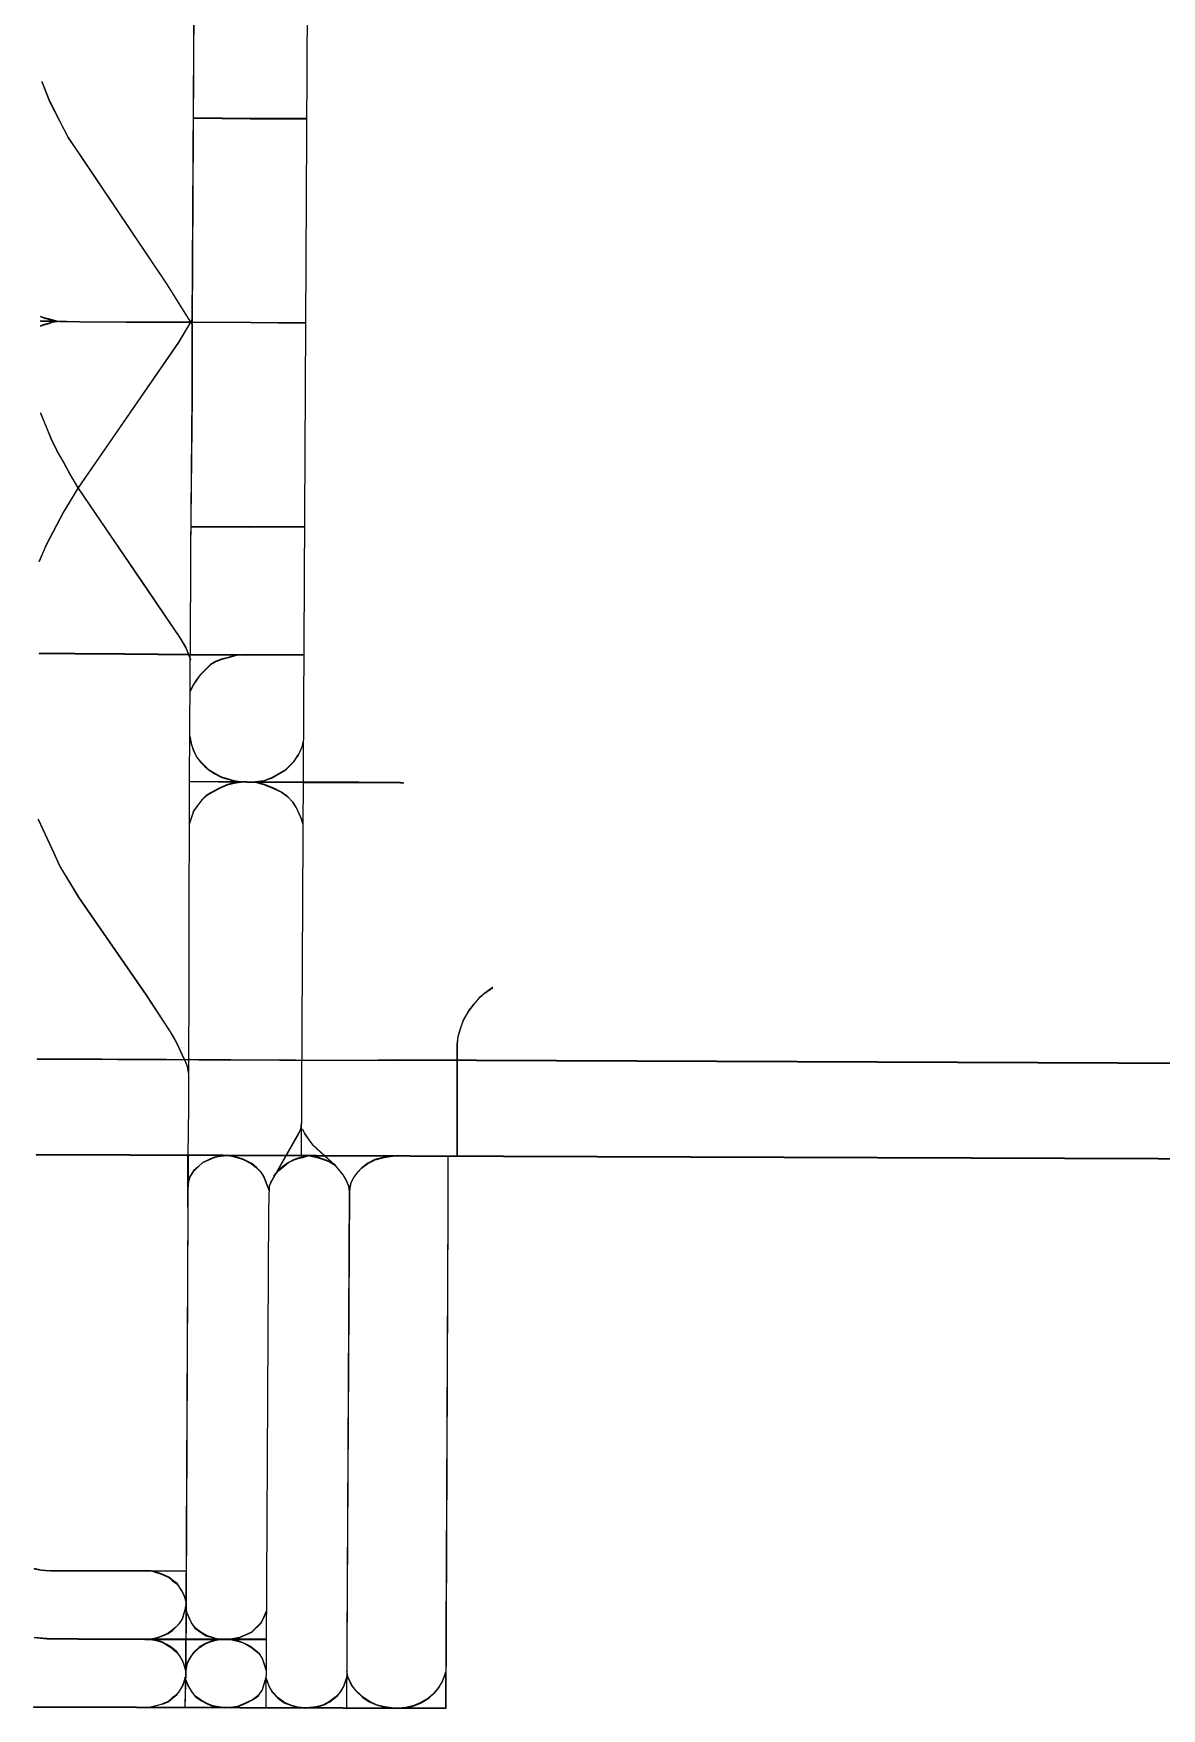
# Model space of a CAD drawing. Extents: x -111941 to -82143, y 25488 to 40303.
# Drawn here: x -100175 to -95743, y 26958 to 33536 of the extents above; entities that cross this region are included whole.
import ezdxf

# ---------------------------------------------------------------- set-up
doc = ezdxf.new("R2010")
doc.units = 0

msp = doc.modelspace()

# ---------------------------------------------------------------- linework, layer by layer
at = {"layer": 'mg_to_dxf', "color": 0}
for points in [[(-99543.01, 33911.55), (-99544.01, 33911.55), (-99552.36, 32401.19), (-99551.36, 32401.19)], [(-99123.61, 29128.51), (-99122.61, 29128.51), (-99097.56, 33901.8), (-99098.56, 33901.81)], [(-100141.62, 33346.57), (-100142.55, 33346.2), (-100111.92, 33269.61), (-100111, 33270.03)], [(-100111, 33270.03), (-100111.92, 33269.61), (-100072.93, 33193.03), (-100072.04, 33193.49)], [(-100072.04, 33193.49), (-100072.93, 33193.03), (-100039.5, 33127.58), (-100038.64, 33128.09)], [(-99546.29, 33204.89), (-99546.3, 33203.89), (-99323.57, 33201.11), (-99323.56, 33202.11)], [(-99323.56, 33202.11), (-99323.57, 33201.11), (-99100.84, 33201.11), (-99100.84, 33202.11)], [(-100038.64, 33128.09), (-100039.5, 33127.58), (-99989.37, 33053.78), (-99988.55, 33054.33)], [(-99988.55, 33054.33), (-99989.37, 33053.78), (-99652.51, 32552.65), (-99651.67, 32553.19)], [(-99651.67, 32553.19), (-99652.51, 32552.65), (-99557.86, 32402.32), (-99557, 32402.84)], [(-100147.47, 32425.32), (-100147.84, 32424.39), (-100133.89, 32418.81), (-100133.58, 32419.76)], [(-100133.57, 32392.36), (-100133.89, 32393.31), (-100147.84, 32387.73), (-100147.47, 32386.81)], [(-100147.64, 32407.26), (-100147.66, 32406.26), (-99994.53, 32403.47), (-99994.52, 32404.47)], [(-100133.58, 32419.76), (-100133.89, 32418.81), (-100117.16, 32414.63), (-100116.9, 32415.59)], [(-100114.1, 32397.93), (-100114.38, 32398.89), (-100133.89, 32393.31), (-100133.57, 32392.36)], [(-100116.9, 32415.59), (-100117.16, 32414.63), (-100097.66, 32409.06), (-100097.42, 32410.03)], [(-100100.22, 32402.09), (-100100.43, 32403.07), (-100114.38, 32398.89), (-100114.1, 32397.93)], [(-100080.76, 32404.87), (-100080.91, 32405.86), (-100100.43, 32403.07), (-100100.22, 32402.09)], [(-100097.42, 32410.03), (-100097.66, 32409.06), (-100078.16, 32404.88), (-100077.95, 32405.85)], [(-99994.52, 32404.47), (-99994.53, 32403.47), (-99810.78, 32402.08), (-99810.78, 32403.08)], [(-99810.78, 32403.08), (-99810.78, 32402.08), (-99551.86, 32402.08), (-99551.86, 32403.08)], [(-99556.99, 32402.34), (-99557.87, 32402.82), (-99605.18, 32323.51), (-99604.34, 32322.97)], [(-99551.41, 32413.49), (-99552.31, 32413.94), (-99557.87, 32402.82), (-99556.99, 32402.34)], [(-99557, 32402.84), (-99557.86, 32402.32), (-99552.29, 32392.59), (-99551.43, 32393.09)], [(-99551.36, 32401.19), (-99552.36, 32401.19), (-99552.36, 32111.65), (-99551.36, 32111.64)], [(-99551.86, 32403.08), (-99551.86, 32402.08), (-99320.79, 32400.69), (-99320.78, 32401.69)], [(-99320.78, 32401.69), (-99320.79, 32400.69), (-99106.41, 32399.3), (-99106.41, 32400.3)], [(-99604.34, 32322.97), (-99605.18, 32323.51), (-100000.52, 31751.38), (-99999.68, 31750.84)], [(-99551.36, 32111.64), (-99552.36, 32111.65), (-99557.93, 31506.11), (-99556.93, 31506.11)], [(-100147.19, 32045.02), (-100148.11, 32044.64), (-100106.35, 31944.4), (-100105.44, 31944.81)], [(-100105.44, 31944.81), (-100106.35, 31944.4), (-100084.06, 31898.43), (-100083.18, 31898.9)], [(-100083.18, 31898.9), (-100084.06, 31898.43), (-100059, 31853.88), (-100058.12, 31854.36)], [(-100058.12, 31854.36), (-100059, 31853.88), (-100031.16, 31802.37), (-100030.29, 31802.86)], [(-100030.29, 31802.86), (-100031.16, 31802.37), (-100000.53, 31750.85), (-99999.67, 31751.36)], [(-99999.68, 31750.84), (-100000.52, 31751.38), (-100059, 31655.31), (-100058.13, 31654.81)], [(-99911.42, 31619.98), (-99910.59, 31620.54), (-99999.68, 31751.39), (-100000.51, 31750.83)], [(-100058.13, 31654.81), (-100059, 31655.31), (-100125.83, 31528.6), (-100124.93, 31528.17)], [(-99727.67, 31351.31), (-99726.84, 31351.88), (-99910.59, 31620.54), (-99911.42, 31619.98)], [(-99557.43, 31599.88), (-99557.43, 31598.88), (-99331.92, 31597.48), (-99331.92, 31598.48)], [(-99331.92, 31598.48), (-99331.92, 31597.48), (-99109.19, 31598.88), (-99109.2, 31599.88)], [(-100124.93, 31528.17), (-100125.83, 31528.6), (-100153.68, 31463.15), (-100152.76, 31462.76)], [(-99556.93, 31506.11), (-99557.93, 31506.11), (-99557.93, 31401.71), (-99556.93, 31401.71)], [(-99556.93, 31401.71), (-99557.93, 31401.71), (-99563.5, 30597.11), (-99562.5, 30597.11)], [(-99599.61, 31162.01), (-99598.77, 31162.55), (-99726.84, 31351.88), (-99727.67, 31351.31)], [(-99577.37, 31124.47), (-99576.47, 31124.91), (-99598.77, 31162.55), (-99599.61, 31162.01)], [(-99566.24, 31096.66), (-99565.32, 31097.04), (-99576.47, 31124.91), (-99577.37, 31124.47)], [(-100153.22, 31102.92), (-100153.23, 31101.92), (-100011.24, 31100.53), (-100011.23, 31101.53)], [(-100011.23, 31101.53), (-100011.24, 31100.53), (-99816.35, 31099.14), (-99816.34, 31100.14)], [(-99816.34, 31100.14), (-99816.35, 31099.14), (-99557.43, 31096.35), (-99557.42, 31097.35)], [(-99557.89, 31077.17), (-99556.97, 31077.56), (-99565.32, 31097.04), (-99566.24, 31096.66)], [(-99557.42, 31097.35), (-99557.43, 31096.35), (-99334.7, 31094.96), (-99334.7, 31095.96)], [(-99479.17, 31057.47), (-99479.78, 31058.28), (-99518.83, 31019.23), (-99518.07, 31018.57)], [(-99459.76, 31068.56), (-99460.21, 31069.46), (-99479.78, 31058.28), (-99479.17, 31057.47)], [(-99437.55, 31078.28), (-99437.88, 31079.23), (-99460.21, 31069.46), (-99459.76, 31068.56)], [(-99409.74, 31085.23), (-99410, 31086.2), (-99437.88, 31079.23), (-99437.55, 31078.28)], [(-99376.32, 31094.98), (-99376.6, 31095.94), (-99410, 31086.2), (-99409.74, 31085.23)], [(-99334.7, 31095.96), (-99334.7, 31094.96), (-99111.97, 31096.35), (-99111.98, 31097.35)], [(-99534.75, 30996.34), (-99535.56, 30996.91), (-99549.52, 30975.99), (-99548.64, 30975.5)], [(-99518.07, 31018.57), (-99518.83, 31019.23), (-99535.56, 30996.91), (-99534.75, 30996.34)], [(-99548.64, 30975.5), (-99549.52, 30975.99), (-99560.67, 30950.89), (-99559.76, 30950.48)], [(-99559.72, 30776.77), (-99560.71, 30776.6), (-99555.13, 30744.54), (-99554.16, 30744.79)], [(-99554.16, 30744.79), (-99555.13, 30744.54), (-99546.76, 30719.42), (-99545.83, 30719.8)], [(-99134.69, 30704.54), (-99133.81, 30704.05), (-99119.85, 30733.37), (-99120.81, 30733.69)], [(-99120.81, 30733.69), (-99119.85, 30733.37), (-99114.27, 30758.48), (-99115.25, 30758.7)], [(-99545.83, 30719.8), (-99546.76, 30719.42), (-99535.58, 30695.68), (-99534.73, 30696.21)], [(-99534.73, 30696.21), (-99535.58, 30695.68), (-99518.82, 30674.73), (-99518.08, 30675.4)], [(-99518.08, 30675.4), (-99518.82, 30674.73), (-99502.09, 30658), (-99501.4, 30658.72)], [(-99501.4, 30658.72), (-99502.09, 30658), (-99485.35, 30642.65), (-99484.74, 30643.45)], [(-99184.67, 30644.84), (-99184.06, 30644.04), (-99153.35, 30674.75), (-99154.13, 30675.38)], [(-99154.13, 30675.38), (-99153.35, 30674.75), (-99133.81, 30704.05), (-99134.69, 30704.54)], [(-99562.5, 30597.11), (-99563.5, 30597.11), (-99566.28, 29319.23), (-99565.28, 29319.22)], [(-99337.49, 30596.61), (-99337.48, 30597.61), (-99562.99, 30599), (-99563, 30598)], [(-99484.74, 30643.45), (-99485.35, 30642.65), (-99463.02, 30628.69), (-99462.53, 30629.56)], [(-99462.53, 30629.56), (-99463.02, 30628.69), (-99435.12, 30614.74), (-99434.74, 30615.67)], [(-99434.74, 30615.67), (-99435.12, 30614.74), (-99412.8, 30607.77), (-99412.52, 30608.73)], [(-99387.49, 30592.45), (-99387.71, 30593.42), (-99412.82, 30586.45), (-99412.49, 30585.5)], [(-99412.52, 30608.73), (-99412.8, 30607.77), (-99387.71, 30600.8), (-99387.49, 30601.78)], [(-99387.49, 30601.78), (-99387.71, 30600.8), (-99362.63, 30596.62), (-99362.46, 30597.6)], [(-99362.46, 30596.62), (-99362.63, 30597.6), (-99387.71, 30593.42), (-99387.49, 30592.45)], [(-99114.76, 30595.22), (-99114.76, 30596.22), (-99337.48, 30597.61), (-99337.49, 30596.61)], [(-99268.05, 30585.5), (-99267.72, 30586.45), (-99303.93, 30597.59), (-99304.23, 30596.63)], [(-99304.14, 30597.61), (-99304.02, 30596.61), (-99270.55, 30600.8), (-99270.79, 30601.78)], [(-99270.79, 30601.78), (-99270.55, 30600.8), (-99239.83, 30611.97), (-99240.26, 30612.88)], [(-99240.26, 30612.88), (-99239.83, 30611.97), (-99184.06, 30644.04), (-99184.67, 30644.84)], [(-98897.61, 30595.22), (-98897.6, 30596.22), (-99114.76, 30596.22), (-99114.76, 30595.22)], [(-98733.38, 30593.83), (-98733.31, 30594.83), (-98897.6, 30596.22), (-98897.61, 30595.22)], [(-98722.27, 30592.44), (-98722.14, 30593.43), (-98733.31, 30594.83), (-98733.38, 30593.83)], [(-99512.51, 30527.17), (-99513.26, 30527.84), (-99546.74, 30483.2), (-99545.84, 30482.73)], [(-99493.1, 30545.2), (-99493.69, 30546.01), (-99513.26, 30527.84), (-99512.51, 30527.17)], [(-99443.06, 30572.99), (-99443.5, 30573.9), (-99493.69, 30546.01), (-99493.1, 30545.2)], [(-99493.1, 30545.2), (-99493.69, 30546.01), (-99493.69, 30546.01), (-99493.1, 30545.2)], [(-99412.49, 30585.5), (-99412.82, 30586.45), (-99443.5, 30573.9), (-99443.06, 30572.99)], [(-99231.89, 30571.6), (-99231.49, 30572.51), (-99267.72, 30586.45), (-99268.05, 30585.5)], [(-99201.33, 30556.31), (-99200.81, 30557.17), (-99231.49, 30572.51), (-99231.89, 30571.6)], [(-99176.34, 30538.27), (-99175.68, 30539.02), (-99200.81, 30557.17), (-99201.33, 30556.31)], [(-99156.92, 30517.46), (-99156.12, 30518.07), (-99175.68, 30539.02), (-99176.34, 30538.27)], [(-99545.84, 30482.73), (-99546.74, 30483.2), (-99555.12, 30456.67), (-99554.17, 30456.36)], [(-99143.04, 30495.25), (-99142.16, 30495.73), (-99156.12, 30518.07), (-99156.92, 30517.46)], [(-99131.92, 30471.62), (-99131.01, 30472.03), (-99142.16, 30495.73), (-99143.04, 30495.25)], [(-99123.58, 30452.17), (-99122.64, 30452.51), (-99131.01, 30472.03), (-99131.92, 30471.62)], [(-100095.21, 30317.1), (-100094.3, 30317.52), (-100155.55, 30449.76), (-100156.46, 30449.34)], [(-99554.17, 30456.36), (-99555.12, 30456.67), (-99563.47, 30430.22), (-99562.52, 30429.92)], [(-99118.02, 30434.1), (-99117.07, 30434.39), (-99122.64, 30452.51), (-99123.58, 30452.17)], [(-100072.93, 30266.97), (-100072.04, 30267.43), (-100094.3, 30317.52), (-100095.21, 30317.1)], [(-99997.73, 30143.03), (-99996.89, 30143.58), (-100072.04, 30267.43), (-100072.93, 30266.97)], [(-99733.24, 29760.22), (-99732.41, 29760.78), (-99996.89, 30143.58), (-99997.73, 30143.03)], [(-99638.59, 29615.46), (-99637.74, 29615.99), (-99732.41, 29760.78), (-99733.24, 29760.22)], [(-98423.96, 29747.61), (-98424.67, 29748.32), (-98444.19, 29726.01), (-98443.41, 29725.38)], [(-98401.73, 29767.07), (-98402.35, 29767.85), (-98424.67, 29748.32), (-98423.96, 29747.61)], [(-98371.12, 29789.33), (-98371.71, 29790.13), (-98402.35, 29767.85), (-98401.73, 29767.07)], [(-98465.66, 29696.18), (-98466.49, 29696.74), (-98485.99, 29663.31), (-98485.13, 29662.8)], [(-98443.41, 29725.38), (-98444.19, 29726.01), (-98466.49, 29696.74), (-98465.66, 29696.18)], [(-99627.46, 29597.38), (-99626.6, 29597.88), (-99637.74, 29615.99), (-99638.59, 29615.46)], [(-98496.22, 29630.88), (-98497.17, 29631.2), (-98508.33, 29597.73), (-98507.34, 29597.53)], [(-98485.56, 29663.05, 0.5), (-98485.56, 29663.05, -0.5), (-98497.17, 29631.2), (-98496.22, 29630.88)], [(-98485.13, 29662.8), (-98485.99, 29663.31), (-98485.56, 29663.05, -0.5), (-98485.56, 29663.05, 0.5)], [(-99613.56, 29572.34), (-99612.66, 29572.8), (-99626.6, 29597.88), (-99627.46, 29597.38)], [(-99582.94, 29506.94), (-99582.03, 29507.35), (-99612.66, 29572.8), (-99613.56, 29572.34)], [(-98507.34, 29597.53), (-98508.33, 29597.73), (-98511.12, 29567.03), (-98510.12, 29566.98)], [(-98510.12, 29566.98), (-98511.12, 29567.03), (-98511.12, 29312.26), (-98510.12, 29312.26)], [(-98892.03, 29502.47), (-98892.04, 29503.47), (-100161.57, 29509.04), (-100161.57, 29508.04)], [(-99577.38, 29494.43), (-99576.45, 29494.81), (-99582.03, 29507.35), (-99582.94, 29506.94)], [(-99571.83, 29479.17), (-99570.86, 29479.44), (-99576.45, 29494.81), (-99577.38, 29494.43)], [(-99566.27, 29448.59), (-99565.29, 29448.77), (-99570.86, 29479.44), (-99571.83, 29479.17)], [(-98750.05, 29503.86), (-98750.05, 29504.86), (-98892.04, 29503.47), (-98892.03, 29502.47)], [(-94969.28, 29488.55), (-94969.27, 29489.55), (-98750.05, 29504.86), (-98750.05, 29503.86)], [(-99565.28, 29319.22), (-99566.28, 29319.23), (-99569.07, 29129.91), (-99568.07, 29129.9)], [(-98511.12, 29125.73), (-98510.12, 29125.73), (-98510.12, 29312.26), (-98511.12, 29312.26)], [(-99125.41, 29231.37), (-99126.38, 29231.67), (-99140.26, 29205.31), (-99139.38, 29204.83)], [(-99122.62, 29256.52), (-99123.61, 29256.63), (-99126.38, 29231.67), (-99125.41, 29231.37)], [(-99117.1, 29231.75), (-99117.99, 29231.3), (-99109.62, 29214.56), (-99108.76, 29215.08)], [(-99108.76, 29215.08), (-99109.62, 29214.56), (-99092.9, 29190.86), (-99092.08, 29191.44)], [(-99139.38, 29204.83), (-99140.26, 29205.31), (-99232.13, 29043.85), (-99231.26, 29043.35)], [(-99092.08, 29191.44), (-99092.9, 29190.86), (-99078.94, 29171.33), (-99078.19, 29172)], [(-99078.19, 29172), (-99078.94, 29171.33), (-99031.58, 29128.14), (-99030.9, 29128.88)], [(-94654.68, 29112.7), (-94654.67, 29113.7), (-100164.35, 29133.19), (-100164.36, 29132.19)], [(-99568.57, 28926.67, 0.5), (-99568.57, 28926.67, -0.5), (-99569.07, 29129.91), (-99568.07, 29129.9)], [(-99526.46, 29086.38), (-99527.14, 29087.12), (-99546.68, 29068.98), (-99545.9, 29068.33)], [(-99509.82, 29101.64), (-99510.38, 29102.48), (-99527.14, 29087.12), (-99526.46, 29086.38)], [(-99468.17, 29121.08), (-99468.51, 29122.03), (-99510.38, 29102.48), (-99509.82, 29101.64)], [(-99451.54, 29125.24), (-99451.73, 29126.22), (-99468.51, 29122.03), (-99468.17, 29121.08)], [(-99429.3, 29128.02), (-99429.42, 29129.01), (-99451.73, 29126.22), (-99451.54, 29125.24)], [(-99396.04, 29126.63), (-99395.86, 29127.61), (-99415.37, 29130.4), (-99415.51, 29129.41)], [(-99376.6, 29122.46), (-99376.33, 29123.43), (-99395.86, 29127.61), (-99396.04, 29126.63)], [(-99351.6, 29114.13), (-99351.22, 29115.05), (-99376.33, 29123.43), (-99376.6, 29122.46)], [(-99318.28, 29097.47), (-99317.72, 29098.31), (-99351.22, 29115.05), (-99351.6, 29114.13)], [(-99298.85, 29080.82), (-99298.17, 29081.55), (-99317.72, 29098.31), (-99318.28, 29097.47)], [(-99282.19, 29064.16), (-99281.42, 29064.8), (-99298.17, 29081.55), (-99298.85, 29080.82)], [(-99189.62, 29089.14), (-99190.24, 29089.93), (-99212.55, 29071.8), (-99211.86, 29071.08)], [(-99172.96, 29101.64), (-99173.49, 29102.49), (-99190.24, 29089.93), (-99189.62, 29089.14)], [(-99150.76, 29112.74), (-99151.15, 29113.66), (-99173.49, 29102.49), (-99172.96, 29101.64)], [(-99131.33, 29119.68), (-99131.6, 29120.64), (-99151.15, 29113.66), (-99150.76, 29112.74)], [(-99117.43, 29122.46), (-99117.66, 29123.43), (-99131.6, 29120.64), (-99131.33, 29119.68)], [(-99122.61, 29128.51), (-99123.61, 29128.51), (-99123.61, 29121.55), (-99122.61, 29121.55)], [(-99097.92, 29128.03), (-99098.19, 29128.99), (-99117.66, 29123.43), (-99117.43, 29122.46)], [(-99078.66, 29125.24), (-99078.47, 29126.22), (-99092.39, 29129), (-99092.59, 29128.02)], [(-99056.43, 29121.07), (-99056.16, 29122.04), (-99078.47, 29126.22), (-99078.66, 29125.24)], [(-99036.98, 29114.12), (-99036.64, 29115.06), (-99056.16, 29122.04), (-99056.43, 29121.07)], [(-99025.85, 29109.95), (-99025.49, 29110.88), (-99036.64, 29115.06), (-99036.98, 29114.12)], [(-99030.9, 29128.88), (-99031.58, 29128.14), (-98992.6, 29091.95), (-98991.92, 29092.69)], [(-99011.97, 29104.4), (-99011.53, 29105.3), (-99025.49, 29110.88), (-99025.85, 29109.95)], [(-98992.59, 29093.32), (-98991.94, 29094.1), (-99011.53, 29105.3), (-99011.97, 29104.4)], [(-98978.73, 29076.69), (-98977.96, 29077.33), (-98991.94, 29094.1), (-98992.59, 29093.32)], [(-98959.27, 29053.06), (-98958.44, 29053.63), (-98977.96, 29077.33), (-98978.73, 29076.69)], [(-98886.14, 29079.42), (-98886.8, 29080.17), (-98900.77, 29066.2), (-98900.01, 29065.54)], [(-98861.14, 29098.85), (-98861.68, 29099.7), (-98886.8, 29080.17), (-98886.14, 29079.42)], [(-98833.39, 29112.73), (-98833.75, 29113.67), (-98861.68, 29099.7), (-98861.14, 29098.85)], [(-98797.28, 29122.45), (-98797.47, 29123.44), (-98833.75, 29113.67), (-98833.39, 29112.73)], [(-98763.91, 29126.62), (-98764.03, 29127.62), (-98797.47, 29123.44), (-98797.28, 29122.45)], [(-98547.31, 28921.1), (-98546.31, 28921.1), (-98546.31, 29125.73), (-98547.31, 29125.73)], [(-99565.29, 29029.57), (-99566.27, 29029.78), (-99569.06, 28999.1), (-99568.07, 28999.01)], [(-99559.76, 29046.17), (-99560.67, 29046.6), (-99566.27, 29029.78), (-99565.29, 29029.57)], [(-99545.9, 29068.33), (-99546.68, 29068.98), (-99560.67, 29046.6), (-99559.76, 29046.17)], [(-99271.12, 29047.54), (-99270.22, 29048.01), (-99281.42, 29064.8), (-99282.19, 29064.16)], [(-99248.86, 28990.52), (-99247.93, 28990.88), (-99270.22, 29048.01), (-99271.12, 29047.54)], [(-99242.37, 29023.9), (-99243.28, 29024.32), (-99248.89, 29008.89), (-99247.9, 29008.7)], [(-99231.26, 29043.35), (-99232.13, 29043.85), (-99243.28, 29024.32), (-99242.37, 29023.9)], [(-99211.86, 29071.08), (-99212.55, 29071.8), (-99232.07, 29049.5), (-99231.32, 29048.84)], [(-98948.16, 29033.63), (-98947.27, 29034.08), (-98958.44, 29053.63), (-98959.27, 29053.06)], [(-98937.07, 29008.66), (-98936.09, 29008.93), (-98947.27, 29034.08), (-98948.16, 29033.63)], [(-98927.75, 29022.55), (-98928.71, 29022.88), (-98931.51, 29007.49), (-98930.52, 29007.32)], [(-98916.67, 29043.33), (-98917.52, 29043.87), (-98928.71, 29022.88), (-98927.75, 29022.55)], [(-98900.01, 29065.54), (-98900.77, 29066.2), (-98917.52, 29043.87), (-98916.67, 29043.33)], [(-99247.9, 29008.7), (-99248.89, 29008.89), (-99251.68, 28914.15), (-99250.68, 28914.13)], [(-98933.3, 28989.27), (-98934.3, 28989.35), (-98945.43, 26958.33), (-98944.43, 26958.32)], [(-98934.29, 28986.46), (-98933.3, 28986.59), (-98936.09, 29008.93), (-98937.07, 29008.66)], [(-98930.52, 29007.32), (-98931.51, 29007.49), (-98934.3, 28989.35), (-98933.3, 28989.27)], [(-99568.07, 28926.66), (-99569.07, 28926.67), (-99577.42, 27100.32), (-99576.42, 27100.31)], [(-99568.07, 28926.66), (-99569.07, 28926.67), (-99568.57, 28926.67, -0.5), (-99568.57, 28926.67, 0.5)], [(-99250.68, 28914.13), (-99251.68, 28914.15), (-99262.82, 26961.11), (-99261.82, 26961.11)], [(-98555.66, 26958.83), (-98554.66, 26957.83), (-98546.31, 28921.1), (-98547.31, 28921.1)], [(-100144.94, 27500.73), (-100144.8, 27501.72), (-100172.61, 27507.28), (-100172.81, 27506.3)], [(-100144.94, 27500.73), (-100144.8, 27501.72), (-100144.8, 27501.72), (-100144.94, 27500.73)], [(-100128.2, 27499.33), (-100128.13, 27500.33), (-100144.8, 27501.72), (-100144.94, 27500.73)], [(-100108.69, 27497.94), (-100108.66, 27498.94), (-100128.13, 27500.33), (-100128.2, 27499.33)], [(-99713.4, 27497.94), (-99713.28, 27498.94), (-100108.66, 27498.94), (-100108.69, 27497.94)], [(-99696.77, 27493.78), (-99696.49, 27494.74), (-99713.28, 27498.94), (-99713.4, 27497.94)], [(-99713.33, 27498.94), (-99713.34, 27497.94), (-99576.92, 27496.55), (-99576.91, 27497.55)], [(-99680.1, 27488.22), (-99679.75, 27489.16), (-99696.49, 27494.74), (-99696.77, 27493.78)], [(-99663.42, 27481.27), (-99663.03, 27482.19), (-99679.75, 27489.16), (-99680.1, 27488.22)], [(-99644.01, 27472.95), (-99643.46, 27473.81), (-99663.03, 27482.19), (-99663.42, 27481.27)], [(-99630.13, 27460.46), (-99629.5, 27461.24), (-99643.46, 27473.81), (-99644.01, 27472.95)], [(-99610.69, 27446.58), (-99609.96, 27447.29), (-99629.5, 27461.24), (-99630.13, 27460.46)], [(-99602.4, 27434.14), (-99601.55, 27434.67), (-99609.96, 27447.29), (-99610.69, 27446.58)], [(-99594.06, 27420.24), (-99593.19, 27420.73), (-99601.55, 27434.67), (-99602.4, 27434.14)], [(-99582.95, 27399.41), (-99582.02, 27399.79), (-99593.19, 27420.73), (-99594.06, 27420.24)], [(-99577.4, 27379.98), (-99576.44, 27380.25), (-99582.02, 27399.79), (-99582.95, 27399.41)], [(-99602.37, 27292.72), (-99601.58, 27292.11), (-99590.38, 27308.9), (-99591.29, 27309.34)], [(-99591.29, 27309.34), (-99590.38, 27308.9), (-99579.22, 27345.17), (-99580.18, 27345.46)], [(-99580.18, 27345.46), (-99579.22, 27345.17), (-99579.22, 27345.17), (-99580.18, 27345.46)], [(-99579.7, 27345.31, 0.5), (-99579.7, 27345.31, -0.5), (-99579.22, 27345.17), (-99580.18, 27345.46)], [(-99579.7, 27345.31, 0.5), (-99579.7, 27345.31, -0.5), (-99576.43, 27360.54), (-99577.41, 27360.72)], [(-99576.42, 27362.07), (-99577.41, 27361.96), (-99574.62, 27336.83), (-99573.64, 27337.09)], [(-99573.64, 27337.09), (-99574.62, 27336.83), (-99566.24, 27317.27), (-99565.32, 27317.68)], [(-99565.32, 27317.68), (-99566.24, 27317.27), (-99555.08, 27293.55), (-99554.21, 27294.06)], [(-99282.21, 27294.11), (-99281.4, 27293.51), (-99270.22, 27314.48), (-99271.12, 27314.9)], [(-99271.12, 27314.9), (-99270.22, 27314.48), (-99259.07, 27342.34), (-99260, 27342.72)], [(-100172.67, 27237.23), (-100172.75, 27236.24), (-100122.62, 27232.06), (-100122.57, 27233.06)], [(-99707.86, 27231.66), (-99707.68, 27230.67), (-99685.35, 27236.26), (-99685.64, 27237.21)], [(-99685.64, 27237.21), (-99685.35, 27236.26), (-99663.02, 27244.63), (-99663.42, 27245.55)], [(-99663.42, 27245.55), (-99663.02, 27244.63), (-99646.27, 27253.01), (-99646.77, 27253.87)], [(-99646.77, 27253.87), (-99646.27, 27253.01), (-99629.51, 27264.18), (-99630.12, 27264.97)], [(-99630.12, 27264.97), (-99629.51, 27264.18), (-99615.54, 27276.75), (-99616.25, 27277.46)], [(-99616.25, 27277.46), (-99615.54, 27276.75), (-99601.58, 27292.11), (-99602.37, 27292.72)], [(-99554.21, 27294.06), (-99555.08, 27293.55), (-99541.09, 27273.97), (-99540.36, 27274.67)], [(-99540.36, 27274.67), (-99541.09, 27273.97), (-99518.73, 27257.2), (-99518.17, 27258.03)], [(-99518.17, 27258.03), (-99518.73, 27257.2), (-99496.39, 27243.23), (-99495.97, 27244.16)], [(-99495.97, 27244.16), (-99496.39, 27243.23), (-99463.27, 27233.58), (-99462.27, 27234.33)], [(-99401.62, 27230.27), (-99401.43, 27229.28), (-99365.18, 27236.25), (-99365.48, 27237.22)], [(-99365.48, 27237.22), (-99365.18, 27236.25), (-99317.71, 27257.2), (-99318.29, 27258.03)], [(-99318.29, 27258.03), (-99317.71, 27257.2), (-99281.4, 27293.51), (-99282.21, 27294.11)], [(-100122.57, 27233.06), (-100122.62, 27232.06), (-100000.1, 27230.67), (-100000.09, 27231.67)], [(-100000.09, 27231.67), (-100000.1, 27230.67), (-99738.39, 27229.27), (-99738.39, 27230.27)], [(-99738.39, 27230.27), (-99738.39, 27229.27), (-99576.92, 27229.27), (-99576.92, 27230.27)], [(-99718.97, 27230.27), (-99718.84, 27229.28), (-99707.68, 27230.67), (-99707.86, 27231.66)], [(-99693.97, 27225.11), (-99693.73, 27226.08), (-99716.03, 27230.27), (-99716.21, 27229.28)], [(-99671.76, 27218.17), (-99671.39, 27219.1), (-99693.73, 27226.08), (-99693.97, 27225.11)], [(-99652.33, 27208.46), (-99651.84, 27209.33), (-99671.39, 27219.1), (-99671.76, 27218.17)], [(-99632.9, 27195.96), (-99632.3, 27196.77), (-99651.84, 27209.33), (-99652.33, 27208.46)], [(-99613.47, 27179.32), (-99612.75, 27180.01), (-99632.3, 27196.77), (-99632.9, 27195.96)], [(-99599.61, 27161.29), (-99598.77, 27161.84), (-99612.75, 27180.01), (-99613.47, 27179.32)], [(-99576.92, 27230.27), (-99576.92, 27229.27), (-99418.23, 27229.27), (-99418.23, 27230.27)], [(-99545.91, 27176.55), (-99546.68, 27177.2), (-99560.64, 27156.26), (-99559.79, 27155.73)], [(-99523.72, 27197.36), (-99524.32, 27198.16), (-99546.68, 27177.2), (-99545.91, 27176.55)], [(-99498.74, 27212.62), (-99499.18, 27213.52), (-99524.32, 27198.16), (-99523.72, 27197.36)], [(-99476.53, 27220.95), (-99476.85, 27221.9), (-99499.18, 27213.52), (-99498.74, 27212.62)], [(-99457.09, 27226.5), (-99457.31, 27227.48), (-99476.85, 27221.9), (-99476.53, 27220.95)], [(-99462.27, 27234.33), (-99463.27, 27233.58), (-99463.27, 27232.12), (-99462.27, 27233)], [(-99462.27, 27233), (-99463.27, 27232.12), (-99440.56, 27229.28), (-99440.44, 27230.27)], [(-99440.42, 27229.28), (-99440.58, 27230.27), (-99457.31, 27227.48), (-99457.09, 27226.5)], [(-99440.44, 27230.27), (-99440.56, 27229.28), (-99440.5, 27229.77, -0.5), (-99440.5, 27229.77, 0.5)], [(-99259.53, 27229.27), (-99259.53, 27230.27), (-99418.23, 27230.27), (-99418.23, 27229.27)], [(-99368.25, 27220.94), (-99367.97, 27221.9), (-99401.4, 27230.26), (-99401.64, 27229.29)], [(-99351.6, 27215.39), (-99351.22, 27216.32), (-99367.97, 27221.9), (-99368.25, 27220.94)], [(-99334.94, 27207.06), (-99334.46, 27207.94), (-99351.22, 27216.32), (-99351.6, 27215.39)], [(-99318.28, 27197.34), (-99317.71, 27198.17), (-99334.46, 27207.94), (-99334.94, 27207.06)], [(-99304.39, 27186.23), (-99303.76, 27187.01), (-99317.71, 27198.17), (-99318.28, 27197.34)], [(-99287.76, 27172.37), (-99286.99, 27173.03), (-99303.76, 27187.01), (-99304.39, 27186.23)], [(-99276.69, 27154.39), (-99275.78, 27154.82), (-99286.99, 27173.03), (-99287.76, 27172.37)], [(-99591.29, 27146.03), (-99590.39, 27146.47), (-99598.77, 27161.84), (-99599.61, 27161.29)], [(-99585.74, 27133.55), (-99584.8, 27133.9), (-99590.39, 27146.47), (-99591.29, 27146.03)], [(-99577.4, 27105.74), (-99576.44, 27106.03), (-99584.8, 27133.9), (-99585.74, 27133.55)], [(-99570.87, 27136.33), (-99571.82, 27136.68), (-99577.41, 27107.37), (-99576.43, 27107.18)], [(-99559.79, 27155.73), (-99560.64, 27156.26), (-99571.82, 27136.68), (-99570.87, 27136.33)], [(-99268.36, 27129.4), (-99267.41, 27129.69), (-99275.78, 27154.82), (-99276.69, 27154.39)], [(-99262.8, 27108.54), (-99261.83, 27108.8), (-99267.41, 27129.69), (-99268.36, 27129.4)], [(-99587.6, 27049.99), (-99588.51, 27050.41), (-99602.39, 27026.81), (-99601.56, 27026.26)], [(-99579.2, 27075.18), (-99580.2, 27075.34), (-99588.51, 27050.41), (-99587.6, 27049.99)], [(-99576.42, 27100.31), (-99577.42, 27100.32), (-99580.2, 26961.12), (-99579.2, 26961.1)], [(-99579.2, 27075.33), (-99580.2, 27080.76), (-99580.2, 27075.34), (-99579.2, 27075.18)], [(-99569.02, 27048.59), (-99568.11, 27049.03), (-99580.2, 27080.76), (-99579.2, 27075.33)], [(-99552.27, 27020.68), (-99551.45, 27021.26), (-99568.11, 27049.03), (-99569.02, 27048.59)], [(-99276.69, 27030.93), (-99275.78, 27030.49), (-99261.84, 27079.3), (-99262.8, 27079.57)], [(-99261.85, 27079.61), (-99262.78, 27079.26), (-99248.85, 27043.03), (-99247.94, 27043.45)], [(-99247.94, 27043.45), (-99248.85, 27043.03), (-99237.67, 27022.07), (-99236.85, 27022.66)], [(-98967.62, 27026.81), (-98966.79, 27026.26), (-98955.61, 27045.82), (-98956.53, 27046.23)], [(-98956.53, 27046.23), (-98955.61, 27045.82), (-98944.46, 27079.28), (-98945.41, 27079.59)], [(-98944.45, 27103.21), (-98945.42, 27102.98), (-98939.84, 27079.27), (-98938.89, 27079.6)], [(-98938.89, 27079.6), (-98939.84, 27079.27), (-98925.87, 27048.55), (-98925.01, 27049.07)], [(-98925.01, 27049.07), (-98925.87, 27048.55), (-98909.11, 27027.59), (-98908.37, 27028.27)], [(-98602.86, 27017.14), (-98602.13, 27016.45), (-98583, 27040.46, -0.5), (-98583, 27040.46, 0.5)], [(-98583.43, 27040.71), (-98582.57, 27040.2), (-98568.63, 27063.9), (-98569.53, 27064.34)], [(-98583, 27040.46, 0.5), (-98583, 27040.46, -0.5), (-98582.57, 27040.2), (-98583.43, 27040.71)], [(-98569.53, 27064.34), (-98568.63, 27063.9), (-98560.26, 27084.83), (-98561.2, 27085.17)], [(-98561.2, 27085.17), (-98560.26, 27084.83), (-98554.69, 27101.55), (-98555.64, 27101.87)], [(-99716.12, 26962.5, 0.5), (-99716.12, 26962.5, -0.5), (-99668.96, 26975.51), (-99668.63, 26974.56)], [(-99646.25, 26984.35), (-99646.78, 26985.21), (-99668.96, 26975.51), (-99668.63, 26974.56)], [(-99629.5, 26998.3), (-99630.12, 26999.09), (-99646.78, 26985.21), (-99646.25, 26984.35)], [(-99612.75, 27010.87), (-99613.47, 27011.58), (-99630.12, 26999.09), (-99629.5, 26998.3)], [(-99601.56, 27026.26), (-99602.39, 27026.81), (-99613.47, 27011.58), (-99612.75, 27010.87)], [(-99538.28, 27003.89), (-99537.6, 27004.64), (-99551.45, 27021.26), (-99552.27, 27020.68)], [(-99515.93, 26988.53), (-99515.4, 26989.38), (-99537.6, 27004.64), (-99538.28, 27003.89)], [(-99493.61, 26975.97), (-99493.18, 26976.88), (-99515.4, 26989.38), (-99515.93, 26988.53)], [(-99471.26, 26967.59), (-99470.99, 26968.56), (-99493.18, 26976.88), (-99493.61, 26975.97)], [(-99373.82, 26965.77), (-99373.54, 26964.8), (-99340.06, 26978.75), (-99340.48, 26979.66)], [(-99340.48, 26979.66), (-99340.06, 26978.75), (-99314.96, 26991.3), (-99315.47, 26992.17)], [(-99315.47, 26992.17), (-99314.96, 26991.3), (-99292.58, 27006.69), (-99293.3, 27007.41)], [(-99293.3, 27007.41), (-99292.58, 27006.69), (-99275.78, 27030.49), (-99276.69, 27030.93)], [(-99236.85, 27022.66), (-99237.67, 27022.07), (-99215.32, 26998.32), (-99214.66, 26999.07)], [(-99214.66, 26999.07), (-99215.32, 26998.32), (-99190.17, 26980.16), (-99189.69, 26981.04)], [(-99189.69, 26981.04), (-99190.17, 26980.16), (-99165.04, 26970.38), (-99164.71, 26971.33)], [(-99064.74, 26964.39), (-99064.55, 26963.4), (-99033.83, 26971.78), (-99034.21, 26972.71)], [(-99034.21, 26972.71), (-99033.83, 26971.78), (-99011.47, 26984.36), (-99012.03, 26985.19)], [(-99012.03, 26985.19), (-99011.47, 26984.36), (-98980.77, 27008.08), (-98981.48, 27008.8)], [(-98981.48, 27008.8), (-98980.77, 27008.08), (-98966.79, 27026.26), (-98967.62, 27026.81)], [(-98908.37, 27028.27), (-98909.11, 27027.59), (-98881.21, 27001.09), (-98880.59, 27001.87)], [(-98880.59, 27001.87), (-98881.21, 27001.09), (-98856.09, 26984.34), (-98855.6, 26985.21)], [(-98855.6, 26985.21), (-98856.09, 26984.34), (-98825.38, 26970.38), (-98825.06, 26971.33)], [(-98683.38, 26968.55), (-98683.08, 26967.59), (-98655.17, 26978.76), (-98655.61, 26979.66)], [(-98655.61, 26979.66), (-98655.17, 26978.76), (-98621.68, 26998.29), (-98622.28, 26999.1)], [(-98622.28, 26999.1), (-98621.68, 26998.29), (-98602.13, 27016.45), (-98602.86, 27017.14)], [(-100175.49, 26964.4), (-100175.49, 26963.4), (-98554.66, 26957.83), (-98555.66, 26958.83)], [(-99716.12, 26962.5, 0.5), (-99716.12, 26962.5, -0.5), (-99716.12, 26962.5, -0.5), (-99716.12, 26962.5, 0.5)], [(-99448.93, 26963.4), (-99448.77, 26964.39), (-99470.99, 26968.56), (-99471.26, 26967.59)], [(-99426.64, 26960.62), (-99426.52, 26961.61), (-99448.77, 26964.39), (-99448.93, 26963.4)], [(-99401.59, 26961.61), (-99401.45, 26960.62), (-99373.54, 26964.8), (-99373.82, 26965.77)], [(-99164.71, 26971.33), (-99165.04, 26970.38), (-99137.13, 26962.01), (-99136.94, 26963)], [(-99136.94, 26963), (-99137.13, 26962.01), (-99109.24, 26959.22), (-99109.14, 26960.22)], [(-99100.9, 26960.22), (-99100.78, 26959.22), (-99064.55, 26963.4), (-99064.74, 26964.39)], [(-98825.06, 26971.33), (-98825.38, 26970.38), (-98794.69, 26963.4), (-98794.5, 26964.39)], [(-98794.5, 26964.39), (-98794.69, 26963.4), (-98758.48, 26957.83), (-98758.32, 26958.82)], [(-98741.75, 26958.82), (-98741.65, 26957.83), (-98713.77, 26960.62), (-98713.94, 26961.61)], [(-98713.94, 26961.61), (-98713.77, 26960.62), (-98683.08, 26967.59), (-98683.38, 26968.55)]]:
    msp.add_3dface(points, dxfattribs=at)

doc.saveas('drawing.dxf')
